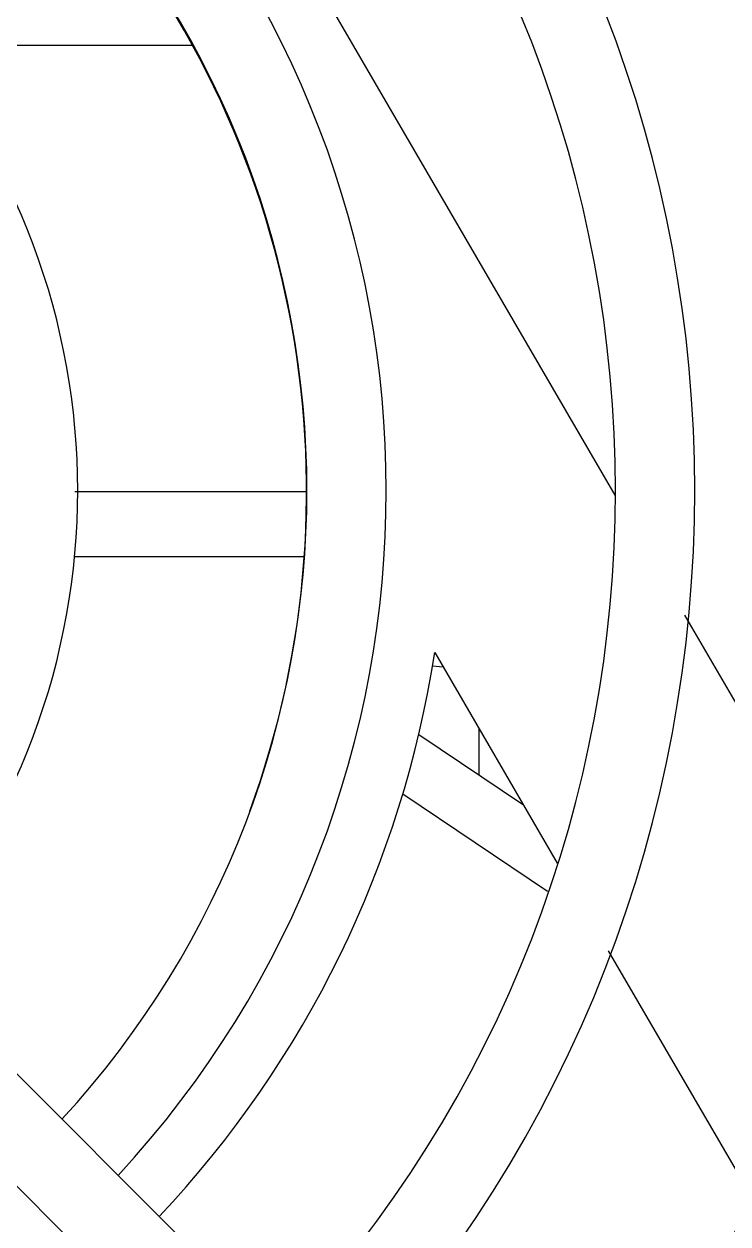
# Model space of a CAD drawing. Header units: millimetres. Extents: x 0 to 141, y -1 to 90.
# Drawn here: x 26.758 to 28.355, y 37.035 to 39.759 of the extents above; entities that cross this region are included whole.
import ezdxf

# ---------------------------------------------------------------- set-up
doc = ezdxf.new("R2010")
doc.units = ezdxf.units.MM

msp = doc.modelspace()

# ---------------------------------------------------------------- linework, layer by layer
for p, q in [((28.0992, 38.6896), (27.3928, 39.9045)), ((26.5106, 39.7111), (27.14, 39.7111)), ((26.8732, 38.6981), (27.3992, 38.6981)), ((26.8726, 38.55), (27.394, 38.55)), ((28.6549, 37.7339), (28.2577, 38.417)), ((27.69, 38.3323), (27.9679, 37.8544)), ((27.6852, 38.3022), (27.709, 38.2996)), ((27.79, 38.1603), (27.79, 38.0545)), ((27.6537, 38.1461), (27.891, 37.9866)), ((26.0607, 38.0565), (30.1971, 33.9202)), ((27.6177, 38.0114), (27.9455, 37.7907)), ((25.9335, 37.9293), (30.0698, 33.793)), ((28.0837, 37.6553), (28.4054, 37.102))]:
    msp.add_line(p, q)
for centre, radius, start, end in [((25.29, 38.7), 4.21, 316.2259, 43.7741), ((25.29, 38.7), 3.69, 316.4027, 43.5973), ((25.29, 38.7), 3.51, 316.4745, 43.5255), ((25.29, 38.7), 2.99, 316.7317, 43.2683), ((25.29, 38.7), 2.81, 316.8427, 43.1573), ((25.29, 38.7), 2.29, 317.2522, 42.7478), ((25.29, 38.6981), 2.1092, 339.8658, 42.5906), ((25.29, 38.7), 2.11, 317.447, 42.553), ((25.29, 38.7), 1.59, 318.2569, 41.7431), ((25.318, 38.6981), 2.4, 316.7168, 351.2334)]:
    msp.add_arc(centre, radius, start, end)

doc.saveas('drawing.dxf')
